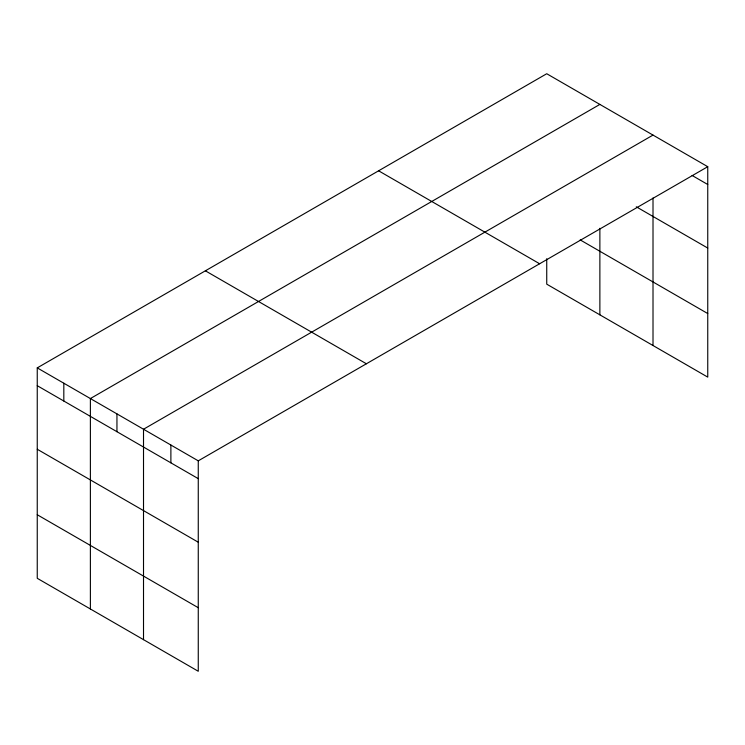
<?xml version="1.0" encoding="UTF-8"?>
<svg xmlns="http://www.w3.org/2000/svg" width="745" height="745" viewBox="0 0 745 745"><rect width="100%" height="100%" fill="white"/><g stroke="black" fill="none" stroke-linecap="round" stroke-linejoin="round"><path stroke-width="1.12" d="M37.25 367.881L198.263 460.838L198.263 671.264L37.25 578.306L37.25 367.881L546.737 73.736L707.75 166.694L707.75 377.119L546.737 284.162L546.737 258.729M599.874 104.412L90.387 398.556L90.387 608.982M653.011 135.087L143.515 429.241L143.515 639.666M198.263 460.838L707.75 166.694M692.105 175.466L707.75 184.499M636.277 206.803L707.75 248.057M580.197 239.909L707.75 313.552M378.609 170.801L539.622 263.758M205.378 270.817L366.391 363.774M37.25 385.687L198.263 478.653M37.25 449.254L198.263 542.211M37.25 514.748L198.263 607.706M653.011 197.965L653.011 345.512M599.874 228.287L599.874 314.837M170.884 445.035L170.884 462.85M116.946 413.894L116.946 431.709M63.819 383.219L63.819 401.034"/></g></svg>
